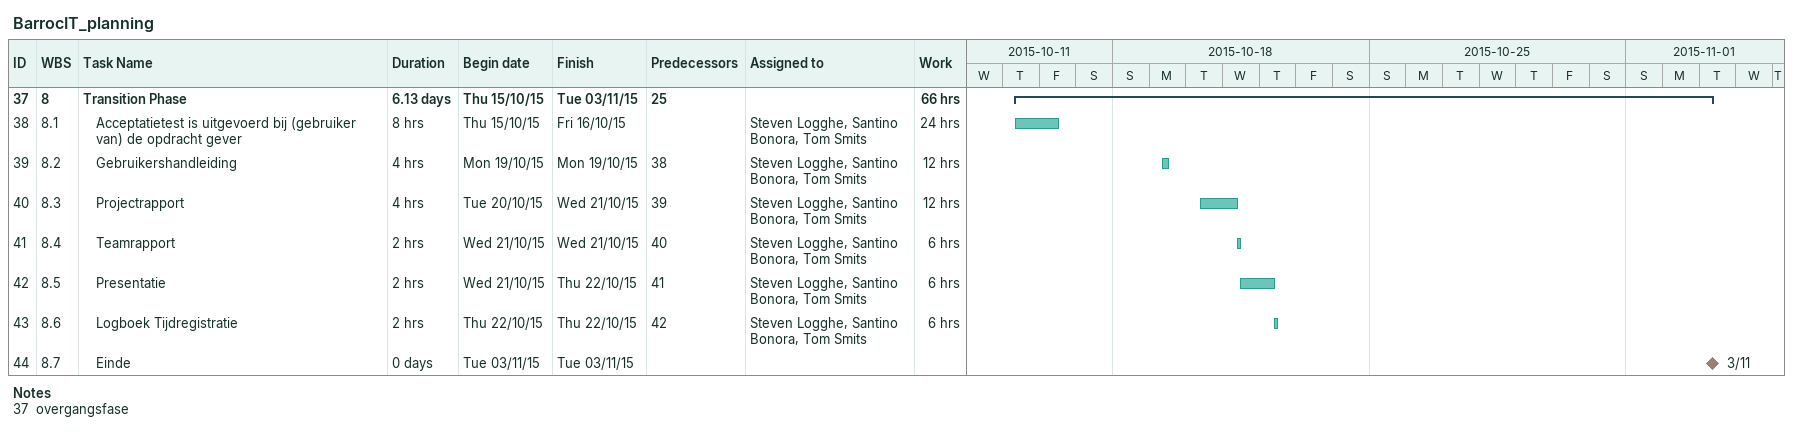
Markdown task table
BarrocIT_planning

| ID | WBS | Task | Duration | Start | Finish | Predecessors | Resources | Work (h) |
|---|---|---|---|---|---|---|---|---|
| 37 | 8 | **Transition Phase** | 6.13d | 2015-10-15 | 2015-11-03 | 25 |  | 66 |
| 38 | 8.1 | Acceptatietest is uitgevoerd bij (gebruiker van) de opdracht gever | 8h | 2015-10-15 | 2015-10-16 |  | Steven Logghe, Santino Bonora, Tom Smits | 24 |
| 39 | 8.2 | Gebruikershandleiding | 4h | 2015-10-19 | 2015-10-19 | 38 | Steven Logghe, Santino Bonora, Tom Smits | 12 |
| 40 | 8.3 | Projectrapport | 4h | 2015-10-20 | 2015-10-21 | 39 | Steven Logghe, Santino Bonora, Tom Smits | 12 |
| 41 | 8.4 | Teamrapport | 2h | 2015-10-21 | 2015-10-21 | 40 | Steven Logghe, Santino Bonora, Tom Smits | 6 |
| 42 | 8.5 | Presentatie | 2h | 2015-10-21 | 2015-10-22 | 41 | Steven Logghe, Santino Bonora, Tom Smits | 6 |
| 43 | 8.6 | Logboek Tijdregistratie | 2h | 2015-10-22 | 2015-10-22 | 42 | Steven Logghe, Santino Bonora, Tom Smits | 6 |
| 44 | 8.7 | Einde | 0d | 2015-11-03 | 2015-11-03 |  |  |  |

Notes
- 37: overgangsfase
